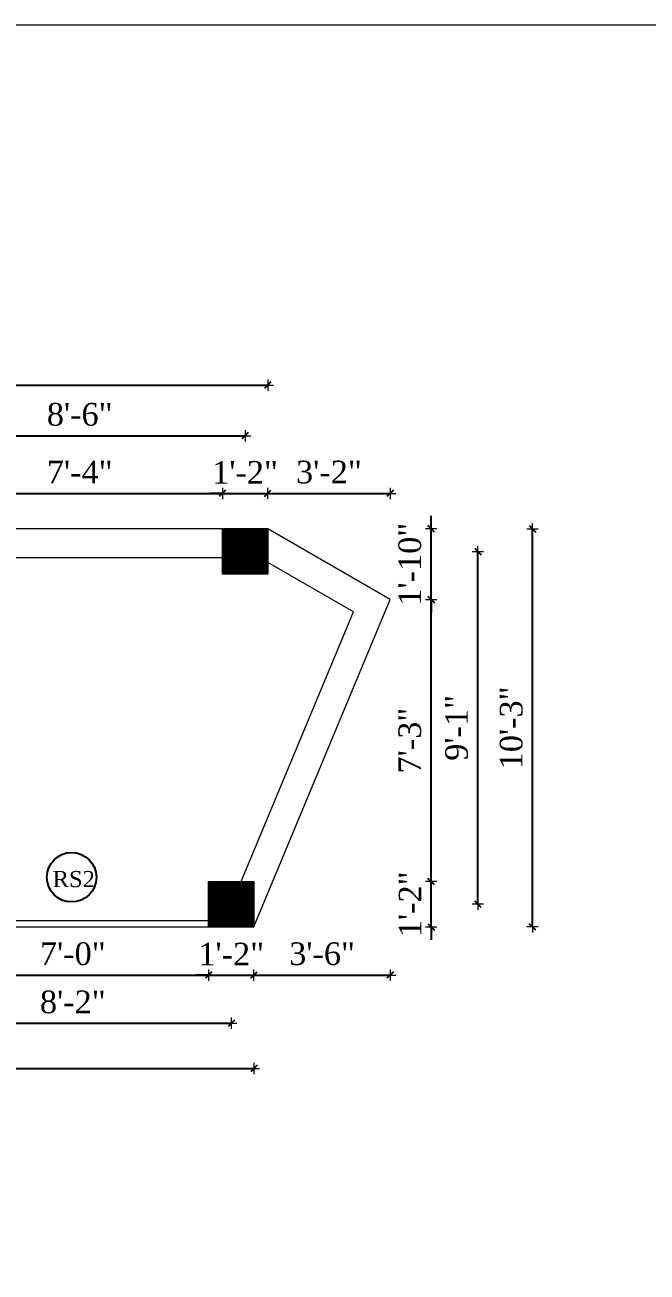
# Model space of a CAD drawing. Header units: inches. Extents: x 20273 to 45441, y -4696 to -1121.
# Drawn here: x 44683.2 to 44875.3, y -2831.4 to -2446.2 of the extents above; entities that cross this region are included whole.
import ezdxf

# ---------------------------------------------------------------- set-up
doc = ezdxf.new("R2010")
doc.units = ezdxf.units.IN
doc.header["$LTSCALE"] = 5
doc.header["$MEASUREMENT"] = 0
for name, color, linetype, lineweight in [('A-WALL', 7, 'Continuous', 9), ('Dimension', 7, 'Continuous', 18), ('ele1', 21, 'Continuous', 20)]:
    doc.layers.add(name, color=color, linetype=linetype, lineweight=lineweight)
doc.layers.add('dim line', color=7, linetype='Continuous', lineweight=15, true_color=0xfab2b2)
doc.layers.add('TEXT', color=6, linetype='Continuous')
doc.styles.add('ordinary', font='times.ttf')
doc.dimstyles.new('Copy of 96', dxfattribs={"dimtxt": 7, "dimasz": 4, "dimexe": 0.5, "dimexo": 0.5, "dimgap": 3, "dimtad": 1, "dimdec": 1, "dimzin": 11, "dimdsep": 46, "dimlunit": 4, "dimtxsty": 'ordinary', "dimblk": 'OBLIQUE', "dimcen": 0.09, "dimse1": 1, "dimse2": 1, "dimclrt": 6, "dimazin": 0, "dimtfac": 1, "dimtdec": 1, "dimtix": 1, "dimtmove": 2, "dimatfit": 3, "dimldrblk": 'leader', "dimfxl": 0.5, "dimfxlon": 1, "dimtolj": 1, "dimtzin": 0, "dimarcsym": 0})
pattern_1 = [(45, (18280.62599, 1062.78291), (-0.08838834765, 0.08838834765), [])]

# ---------------------------------------------------------------- blocks, each defined once
blk = doc.blocks.new('oblique')
at = {"color": 0, "lineweight": -2}
blk.add_line((0.25, 0.25), (-0.25, -0.25), dxfattribs=at)
at = {"layer": 'dim line', "lineweight": 9}
for p, q in [((-0.4375, 0), (0.4375, 0)), ((0, 0.4375), (0, -0.4375))]:
    blk.add_line(p, q, dxfattribs=at)
blk = doc.blocks.new('*D630')
at = {"layer": 'A-WALL', "color": 0, "lineweight": -2, "ltscale": 5, "transparency": 16777216}
blk.add_line((44656.01, -2739.69), (44739.88, -2739.69), dxfattribs=at)
at = {"layer": 'Defpoints', "color": 0, "ltscale": 5, "transparency": 16777216}
for p in [(44656.01, -2724.82), (44739.88, -2724.82), (44739.88, -2739.69)]:
    blk.add_point(p, dxfattribs=at)
at = {"layer": 'A-WALL', "color": 0, "lineweight": -2, "ltscale": 5, "transparency": 16777216, "xscale": 4, "yscale": 4, "zscale": 4, "rotation": 180}
blk.add_blockref('oblique', (44656.01, -2739.69), dxfattribs=at)
at = {"layer": 'A-WALL', "color": 0, "lineweight": -2, "ltscale": 5, "transparency": 16777216, "xscale": 4, "yscale": 4, "zscale": 4}
blk.add_blockref('oblique', (44739.88, -2739.69), dxfattribs=at)
at = {"layer": 'A-WALL', "color": 6, "ltscale": 5, "transparency": 16777216, "insert": (44697.95, -2733.12), "char_height": 7, "attachment_point": 5, "style": 'ordinary'}
blk.add_mtext('\\A1;7\'-0"', dxfattribs=at)
blk = doc.blocks.new('_OBLIQUE')
at = {"color": 0, "linetype": 'ByBlock'}
blk.add_line((-0.5, -0.5), (0.5, 0.5), dxfattribs=at)
blk = doc.blocks.new('leader')
at = {"layer": 'Dimension'}
for p, q in [((0, -4.328), (0, 4.328)), ((-4.424, 0), (4.424, 0))]:
    blk.add_line(p, q, dxfattribs=at)
blk = doc.blocks.new('*D631')
at = {"layer": 'A-WALL', "color": 0, "lineweight": -2, "ltscale": 5, "transparency": 16777216}
for p, q in [((44739.88, -2739.69), (44735.88, -2739.69)), ((44739.88, -2739.69), (44753.88, -2739.69)), ((44753.88, -2739.69), (44757.88, -2739.69))]:
    blk.add_line(p, q, dxfattribs=at)
at = {"layer": 'Defpoints', "color": 0, "ltscale": 5, "transparency": 16777216}
for p in [(44739.88, -2724.82), (44753.88, -2724.82), (44753.88, -2739.69)]:
    blk.add_point(p, dxfattribs=at)
at = {"layer": 'A-WALL', "color": 0, "lineweight": -2, "ltscale": 5, "transparency": 16777216, "xscale": 4, "yscale": 4, "zscale": 4}
blk.add_blockref('oblique', (44739.88, -2739.69), dxfattribs=at)
at = {"layer": 'A-WALL', "color": 0, "lineweight": -2, "ltscale": 5, "transparency": 16777216, "xscale": 4, "yscale": 4, "zscale": 4, "rotation": 180}
blk.add_blockref('oblique', (44753.88, -2739.69), dxfattribs=at)
at = {"layer": 'A-WALL', "color": 6, "ltscale": 5, "transparency": 16777216, "insert": (44746.88, -2733.19), "char_height": 7, "attachment_point": 5, "style": 'ordinary'}
blk.add_mtext('\\A1;1\'-2"', dxfattribs=at)
blk = doc.blocks.new('*D634')
at = {"layer": 'A-WALL', "color": 0, "lineweight": -2, "ltscale": 5, "transparency": 16777216}
blk.add_line((44649.01, -2754.59), (44746.88, -2754.59), dxfattribs=at)
at = {"layer": 'Defpoints', "color": 0, "ltscale": 5, "transparency": 16777216}
for p in [(44649.01, -2717.82), (44746.88, -2717.82), (44746.88, -2754.59)]:
    blk.add_point(p, dxfattribs=at)
at = {"layer": 'A-WALL', "color": 0, "lineweight": -2, "ltscale": 5, "transparency": 16777216, "xscale": 4, "yscale": 4, "zscale": 4, "rotation": 180}
blk.add_blockref('oblique', (44649.01, -2754.59), dxfattribs=at)
at = {"layer": 'A-WALL', "color": 0, "lineweight": -2, "ltscale": 5, "transparency": 16777216, "xscale": 4, "yscale": 4, "zscale": 4}
blk.add_blockref('oblique', (44746.88, -2754.59), dxfattribs=at)
at = {"layer": 'A-WALL', "color": 6, "ltscale": 5, "transparency": 16777216, "insert": (44697.95, -2748.03), "char_height": 7, "attachment_point": 5, "style": 'ordinary'}
blk.add_mtext('\\A1;8\'-2"', dxfattribs=at)
blk = doc.blocks.new('*D595')
at = {"layer": 'A-WALL', "color": 0, "lineweight": -2, "ltscale": 5, "transparency": 16777216}
blk.add_line((44401.01, -2768.53), (44753.88, -2768.53), dxfattribs=at)
at = {"layer": 'Defpoints', "color": 0, "ltscale": 5, "transparency": 16777216}
for p in [(44401.01, -2724.82), (44753.88, -2724.82), (44753.88, -2768.53)]:
    blk.add_point(p, dxfattribs=at)
at = {"layer": 'A-WALL', "color": 0, "lineweight": -2, "ltscale": 5, "transparency": 16777216, "xscale": 4, "yscale": 4, "zscale": 4, "rotation": 180}
blk.add_blockref('oblique', (44401.01, -2768.53), dxfattribs=at)
at = {"layer": 'A-WALL', "color": 0, "lineweight": -2, "ltscale": 5, "transparency": 16777216, "xscale": 4, "yscale": 4, "zscale": 4}
blk.add_blockref('oblique', (44753.88, -2768.53), dxfattribs=at)
at = {"layer": 'A-WALL', "color": 6, "ltscale": 5, "transparency": 16777216, "insert": (44577.45, -2761.96), "char_height": 7, "attachment_point": 5, "style": 'ordinary'}
blk.add_mtext('\\A1;29\'-5"', dxfattribs=at)
blk = doc.blocks.new('*D643')
at = {"layer": 'A-WALL', "color": 0, "lineweight": -2, "ltscale": 5, "transparency": 16777216}
blk.add_line((44656.01, -2590.89), (44744.14, -2590.89), dxfattribs=at)
at = {"layer": 'Defpoints', "color": 0, "ltscale": 5, "transparency": 16777216}
for p in [(44744.14, -2590.89), (44656.01, -2601.83), (44744.14, -2601.83)]:
    blk.add_point(p, dxfattribs=at)
at = {"layer": 'A-WALL', "color": 0, "lineweight": -2, "ltscale": 5, "transparency": 16777216, "xscale": 4, "yscale": 4, "zscale": 4, "rotation": 180}
blk.add_blockref('oblique', (44656.01, -2590.89), dxfattribs=at)
at = {"layer": 'A-WALL', "color": 0, "lineweight": -2, "ltscale": 5, "transparency": 16777216, "xscale": 4, "yscale": 4, "zscale": 4}
blk.add_blockref('oblique', (44744.14, -2590.89), dxfattribs=at)
at = {"layer": 'A-WALL', "color": 6, "ltscale": 5, "transparency": 16777216, "insert": (44700.08, -2584.32), "char_height": 7, "attachment_point": 5, "style": 'ordinary'}
blk.add_mtext('\\A1;7\'-4"', dxfattribs=at)
blk = doc.blocks.new('*D644')
at = {"layer": 'A-WALL', "color": 0, "lineweight": -2, "ltscale": 5, "transparency": 16777216}
for p, q in [((44744.14, -2590.89), (44740.14, -2590.89)), ((44744.14, -2590.89), (44758.14, -2590.89)), ((44758.14, -2590.89), (44762.14, -2590.89))]:
    blk.add_line(p, q, dxfattribs=at)
at = {"layer": 'Defpoints', "color": 0, "ltscale": 5, "transparency": 16777216}
for p in [(44758.14, -2590.89), (44744.14, -2601.83), (44758.14, -2601.83)]:
    blk.add_point(p, dxfattribs=at)
at = {"layer": 'A-WALL', "color": 0, "lineweight": -2, "ltscale": 5, "transparency": 16777216, "xscale": 4, "yscale": 4, "zscale": 4}
blk.add_blockref('oblique', (44744.14, -2590.89), dxfattribs=at)
at = {"layer": 'A-WALL', "color": 0, "lineweight": -2, "ltscale": 5, "transparency": 16777216, "xscale": 4, "yscale": 4, "zscale": 4, "rotation": 180}
blk.add_blockref('oblique', (44758.14, -2590.89), dxfattribs=at)
at = {"layer": 'A-WALL', "color": 6, "ltscale": 5, "transparency": 16777216, "insert": (44751.14, -2584.39), "char_height": 7, "attachment_point": 5, "style": 'ordinary'}
blk.add_mtext('\\A1;1\'-2"', dxfattribs=at)
blk = doc.blocks.new('*D645')
at = {"layer": 'A-WALL', "color": 0, "lineweight": -2, "ltscale": 5, "transparency": 16777216}
blk.add_line((44758.14, -2590.89), (44795.95, -2590.89), dxfattribs=at)
at = {"layer": 'Defpoints', "color": 0, "ltscale": 5, "transparency": 16777216}
for p in [(44795.95, -2590.89), (44758.14, -2601.83), (44795.95, -2623.68)]:
    blk.add_point(p, dxfattribs=at)
at = {"layer": 'A-WALL', "color": 0, "lineweight": -2, "ltscale": 5, "transparency": 16777216, "xscale": 4, "yscale": 4, "zscale": 4, "rotation": 180}
blk.add_blockref('oblique', (44758.14, -2590.89), dxfattribs=at)
at = {"layer": 'A-WALL', "color": 0, "lineweight": -2, "ltscale": 5, "transparency": 16777216, "xscale": 4, "yscale": 4, "zscale": 4}
blk.add_blockref('oblique', (44795.95, -2590.89), dxfattribs=at)
at = {"layer": 'A-WALL', "color": 6, "ltscale": 5, "transparency": 16777216, "insert": (44777.04, -2584.33), "char_height": 7, "attachment_point": 5, "style": 'ordinary'}
blk.add_mtext('\\A1;3\'-2"', dxfattribs=at)
blk = doc.blocks.new('*D646')
at = {"layer": 'A-WALL', "color": 0, "lineweight": -2, "ltscale": 5, "transparency": 16777216}
blk.add_line((44753.88, -2739.69), (44795.95, -2739.69), dxfattribs=at)
at = {"layer": 'Defpoints', "color": 0, "ltscale": 5, "transparency": 16777216}
for p in [(44795.95, -2623.68), (44753.88, -2724.82), (44795.95, -2739.69)]:
    blk.add_point(p, dxfattribs=at)
at = {"layer": 'A-WALL', "color": 0, "lineweight": -2, "ltscale": 5, "transparency": 16777216, "xscale": 4, "yscale": 4, "zscale": 4, "rotation": 180}
blk.add_blockref('oblique', (44753.88, -2739.69), dxfattribs=at)
at = {"layer": 'A-WALL', "color": 0, "lineweight": -2, "ltscale": 5, "transparency": 16777216, "xscale": 4, "yscale": 4, "zscale": 4}
blk.add_blockref('oblique', (44795.95, -2739.69), dxfattribs=at)
at = {"layer": 'A-WALL', "color": 6, "ltscale": 5, "transparency": 16777216, "insert": (44774.92, -2733.13), "char_height": 7, "attachment_point": 5, "style": 'ordinary'}
blk.add_mtext('\\A1;3\'-6"', dxfattribs=at)
blk = doc.blocks.new('*D649')
at = {"layer": 'A-WALL', "color": 0, "lineweight": -2, "ltscale": 5, "transparency": 16777216}
blk.add_line((44649.01, -2573.07), (44751.14, -2573.07), dxfattribs=at)
at = {"layer": 'Defpoints', "color": 0, "ltscale": 5, "transparency": 16777216}
for p in [(44751.14, -2573.07), (44649.01, -2608.83), (44751.14, -2608.83)]:
    blk.add_point(p, dxfattribs=at)
at = {"layer": 'A-WALL', "color": 0, "lineweight": -2, "ltscale": 5, "transparency": 16777216, "xscale": 4, "yscale": 4, "zscale": 4, "rotation": 180}
blk.add_blockref('oblique', (44649.01, -2573.07), dxfattribs=at)
at = {"layer": 'A-WALL', "color": 0, "lineweight": -2, "ltscale": 5, "transparency": 16777216, "xscale": 4, "yscale": 4, "zscale": 4}
blk.add_blockref('oblique', (44751.14, -2573.07), dxfattribs=at)
at = {"layer": 'A-WALL', "color": 6, "ltscale": 5, "transparency": 16777216, "insert": (44700.08, -2566.51), "char_height": 7, "attachment_point": 5, "style": 'ordinary'}
blk.add_mtext('\\A1;8\'-6"', dxfattribs=at)
blk = doc.blocks.new('*D598')
at = {"layer": 'A-WALL', "color": 0, "lineweight": -2, "ltscale": 5, "transparency": 16777216}
blk.add_line((44399.97, -2557.47), (44758.14, -2557.47), dxfattribs=at)
at = {"layer": 'Defpoints', "color": 0, "ltscale": 5, "transparency": 16777216}
for p in [(44758.14, -2557.47), (44399.97, -2601.83), (44758.14, -2601.83)]:
    blk.add_point(p, dxfattribs=at)
at = {"layer": 'A-WALL', "color": 0, "lineweight": -2, "ltscale": 5, "transparency": 16777216, "xscale": 4, "yscale": 4, "zscale": 4, "rotation": 180}
blk.add_blockref('oblique', (44399.97, -2557.47), dxfattribs=at)
at = {"layer": 'A-WALL', "color": 0, "lineweight": -2, "ltscale": 5, "transparency": 16777216, "xscale": 4, "yscale": 4, "zscale": 4}
blk.add_blockref('oblique', (44758.14, -2557.47), dxfattribs=at)
at = {"layer": 'A-WALL', "color": 6, "ltscale": 5, "transparency": 16777216, "insert": (44579.05, -2550.9), "char_height": 7, "attachment_point": 5, "style": 'ordinary'}
blk.add_mtext('\\A1;29\'-10"', dxfattribs=at)
blk = doc.blocks.new('*D650')
at = {"layer": 'A-WALL', "color": 0, "lineweight": -2, "ltscale": 5, "transparency": 16777216}
for p, q in [((44808.59, -2710.82), (44808.59, -2706.82)), ((44808.59, -2724.82), (44808.59, -2710.82)), ((44808.59, -2724.82), (44808.59, -2728.82))]:
    blk.add_line(p, q, dxfattribs=at)
at = {"layer": 'Defpoints', "color": 0, "ltscale": 5, "transparency": 16777216}
for p in [(44753.88, -2710.82), (44808.59, -2710.82), (44753.88, -2724.82)]:
    blk.add_point(p, dxfattribs=at)
at = {"layer": 'A-WALL', "color": 0, "lineweight": -2, "ltscale": 5, "transparency": 16777216, "xscale": 4, "yscale": 4, "zscale": 4}
for p, rotation in [((44808.59, -2710.82), 270), ((44808.59, -2724.82), 90)]:
    blk.add_blockref('oblique', p, dxfattribs=dict(at, rotation=rotation))
at = {"layer": 'A-WALL', "color": 6, "ltscale": 5, "transparency": 16777216, "insert": (44802.09, -2717.82), "char_height": 7, "attachment_point": 5, "rotation": 90, "style": 'ordinary'}
blk.add_mtext('\\A1;1\'-2"', dxfattribs=at)
blk = doc.blocks.new('*D651')
at = {"layer": 'A-WALL', "color": 0, "lineweight": -2, "ltscale": 5, "transparency": 16777216}
blk.add_line((44808.59, -2710.82), (44808.59, -2623.68), dxfattribs=at)
at = {"layer": 'Defpoints', "color": 0, "ltscale": 5, "transparency": 16777216}
for p in [(44795.95, -2623.68), (44808.59, -2623.68), (44753.88, -2710.82)]:
    blk.add_point(p, dxfattribs=at)
at = {"layer": 'A-WALL', "color": 0, "lineweight": -2, "ltscale": 5, "transparency": 16777216, "xscale": 4, "yscale": 4, "zscale": 4}
for p, rotation in [((44808.59, -2623.68), 90), ((44808.59, -2710.82), 270)]:
    blk.add_blockref('oblique', p, dxfattribs=dict(at, rotation=rotation))
at = {"layer": 'A-WALL', "color": 6, "ltscale": 5, "transparency": 16777216, "insert": (44802.02, -2667.25), "char_height": 7, "attachment_point": 5, "rotation": 90, "style": 'ordinary'}
blk.add_mtext('\\A1;7\'-3"', dxfattribs=at)
blk = doc.blocks.new('*D652')
at = {"layer": 'A-WALL', "color": 0, "lineweight": -2, "ltscale": 5, "transparency": 16777216}
for p, q in [((44808.59, -2601.83), (44808.59, -2597.83)), ((44808.59, -2623.68), (44808.59, -2601.83)), ((44808.59, -2623.68), (44808.59, -2627.68))]:
    blk.add_line(p, q, dxfattribs=at)
at = {"layer": 'Defpoints', "color": 0, "ltscale": 5, "transparency": 16777216}
for p in [(44758.14, -2601.83), (44808.59, -2601.83), (44795.95, -2623.68)]:
    blk.add_point(p, dxfattribs=at)
at = {"layer": 'A-WALL', "color": 0, "lineweight": -2, "ltscale": 5, "transparency": 16777216, "xscale": 4, "yscale": 4, "zscale": 4}
for p, rotation in [((44808.59, -2601.83), 270), ((44808.59, -2623.68), 90)]:
    blk.add_blockref('oblique', p, dxfattribs=dict(at, rotation=rotation))
at = {"layer": 'A-WALL', "color": 6, "ltscale": 5, "transparency": 16777216, "insert": (44802.03, -2612.76), "char_height": 7, "attachment_point": 5, "rotation": 90, "style": 'ordinary'}
blk.add_mtext('\\A1;1\'-10"', dxfattribs=at)
blk = doc.blocks.new('*D599')
at = {"layer": 'A-WALL', "color": 0, "lineweight": -2, "ltscale": 5, "transparency": 16777216}
blk.add_line((44823.05, -2717.82), (44823.05, -2608.83), dxfattribs=at)
at = {"layer": 'Defpoints', "color": 0, "ltscale": 5, "transparency": 16777216}
for p in [(44751.14, -2608.83), (44823.05, -2608.83), (44746.88, -2717.82)]:
    blk.add_point(p, dxfattribs=at)
at = {"layer": 'A-WALL', "color": 0, "lineweight": -2, "ltscale": 5, "transparency": 16777216, "xscale": 4, "yscale": 4, "zscale": 4}
for p, rotation in [((44823.05, -2608.83), 90), ((44823.05, -2717.82), 270)]:
    blk.add_blockref('oblique', p, dxfattribs=dict(at, rotation=rotation))
at = {"layer": 'A-WALL', "color": 6, "ltscale": 5, "transparency": 16777216, "insert": (44816.48, -2663.32), "char_height": 7, "attachment_point": 5, "rotation": 90, "style": 'ordinary'}
blk.add_mtext('\\A1;9\'-1"', dxfattribs=at)
blk = doc.blocks.new('*D600')
at = {"layer": 'A-WALL', "color": 0, "lineweight": -2, "ltscale": 5, "transparency": 16777216}
blk.add_line((44839.91, -2724.82), (44839.91, -2601.83), dxfattribs=at)
at = {"layer": 'Defpoints', "color": 0, "ltscale": 5, "transparency": 16777216}
for p in [(44758.14, -2601.83), (44839.91, -2601.83), (44753.88, -2724.82)]:
    blk.add_point(p, dxfattribs=at)
at = {"layer": 'A-WALL', "color": 0, "lineweight": -2, "ltscale": 5, "transparency": 16777216, "xscale": 4, "yscale": 4, "zscale": 4}
for p, rotation in [((44839.91, -2601.83), 90), ((44839.91, -2724.82), 270)]:
    blk.add_blockref('oblique', p, dxfattribs=dict(at, rotation=rotation))
at = {"layer": 'A-WALL', "color": 6, "ltscale": 5, "transparency": 16777216, "insert": (44833.35, -2663.32), "char_height": 7, "attachment_point": 5, "rotation": 90, "style": 'ordinary'}
blk.add_mtext('\\A1;10\'-3"', dxfattribs=at)

msp = doc.modelspace()

# ---------------------------------------------------------------- hatches: boundary and pattern name
at = {"layer": 'A-WALL', "ltscale": 5}
h = msp.add_hatch(dxfattribs=at)
h.set_pattern_fill('ANSI31', color=256)
h.set_pattern_definition(pattern_1)
h.paths.add_polyline_path([(44758.14, -2601.83), (44744.14, -2601.83), (44744.14, -2615.83), (44758.14, -2615.83)])
h = msp.add_hatch(dxfattribs=at)
h.set_pattern_fill('ANSI31', color=256)
h.set_pattern_definition(pattern_1)
h.paths.add_polyline_path([(44753.88, -2710.82), (44739.88, -2710.82), (44739.88, -2724.82), (44753.88, -2724.82)])

# ---------------------------------------------------------------- linework, layer by layer
for p, q in [((44744.14, -2610.83), (44656.01, -2610.83)), ((44784.61, -2627.52), (44758.14, -2612.22)), ((44749.96, -2710.82), (44784.61, -2627.52)), ((44656.01, -2722.82), (44739.88, -2722.82))]:
    msp.add_line(p, q, dxfattribs=at)
msp.add_lwpolyline([(44400.42, -2654.83), (44401.01, -2724.82), (44753.88, -2724.82), (44795.95, -2623.68), (44758.14, -2601.83), (44399.97, -2601.83), (44400.09, -2615.83)], dxfattribs=at)
for points in [[(44744.14, -2601.83), (44758.14, -2601.83), (44758.14, -2615.83), (44744.14, -2615.83)], [(44739.88, -2710.82), (44753.88, -2710.82), (44753.88, -2724.82), (44739.88, -2724.82)]]:
    msp.add_lwpolyline(points, close=True, dxfattribs=at)
at = {"layer": 'ele1'}
msp.add_lwpolyline([(42351.65, -2446.17), (45436.61, -2446.17), (45436.61, -4601.5), (42351.65, -4601.5)], close=True, dxfattribs=at)
msp.add_lwpolyline([(42351.65, -2446.17), (45436.61, -2446.17), (45436.61, -4601.5), (42351.65, -4601.5)], close=True, dxfattribs=at)
at = {"layer": 'TEXT'}
msp.add_circle((44697.58, -2709.46), 7.64, dxfattribs=at)

# ---------------------------------------------------------------- texts
at = {"layer": 'TEXT', "style": 'ordinary'}
msp.add_text('RS2', height=5, rotation=0.0004, dxfattribs=at).set_placement((44691.74, -2712.53))

# ---------------------------------------------------------------- dimensions: what is measured, and where the dimension line sits
at = {"layer": 'A-WALL', "ltscale": 5}
for base, p1, p2, picture, middle in [((44758.14, -2557.47), (44399.97, -2601.83), (44758.14, -2601.83), '*D598', (44579.05, -2550.9)), ((44751.14, -2573.07), (44649.01, -2608.83), (44751.14, -2608.83), '*D649', (44700.08, -2566.51)), ((44744.14, -2590.89), (44656.01, -2601.83), (44744.14, -2601.83), '*D643', (44700.08, -2584.32)), ((44758.14, -2590.89), (44744.14, -2601.83), (44758.14, -2601.83), '*D644', (44751.14, -2584.39)), ((44795.95, -2590.89), (44758.14, -2601.83), (44795.95, -2623.68), '*D645', (44777.04, -2584.33)), ((44795.95, -2739.69), (44753.88, -2724.82), (44795.95, -2623.68), '*D646', (44774.92, -2733.13)), ((44746.88, -2754.59), (44649.01, -2717.82), (44746.88, -2717.82), '*D634', (44697.95, -2748.03)), ((44753.88, -2768.53), (44401.01, -2724.82), (44753.88, -2724.82), '*D595', (44577.45, -2761.96)), ((44739.88, -2739.69), (44656.01, -2724.82), (44739.88, -2724.82), '*D630', (44697.95, -2733.12)), ((44753.88, -2739.69), (44739.88, -2724.82), (44753.88, -2724.82), '*D631', (44746.88, -2733.19))]:
    dim = msp.add_linear_dim(base=base, p1=p1, p2=p2, dimstyle='Copy of 96', override={"dimdec": 0, "dimblk": 'oblique', "dimtdec": 0, "dimarcsym": 1}, dxfattribs=at)
    dim.commit()
    dim.dimension.update_dxf_attribs({"geometry": picture, "text_midpoint": middle})
for base, p1, p2, picture, middle in [((44839.91, -2601.83), (44753.88, -2724.82), (44758.14, -2601.83), '*D600', (44833.35, -2663.32)), ((44808.59, -2601.83), (44795.95, -2623.68), (44758.14, -2601.83), '*D652', (44802.03, -2612.76)), ((44823.05, -2608.83), (44746.88, -2717.82), (44751.14, -2608.83), '*D599', (44816.48, -2663.32)), ((44808.59, -2623.68), (44753.88, -2710.82), (44795.95, -2623.68), '*D651', (44802.02, -2667.25)), ((44808.59, -2710.82), (44753.88, -2724.82), (44753.88, -2710.82), '*D650', (44802.09, -2717.82))]:
    dim = msp.add_linear_dim(base=base, p1=p1, p2=p2, angle=90, dimstyle='Copy of 96', override={"dimdec": 0, "dimblk": 'oblique', "dimtdec": 0, "dimarcsym": 1}, dxfattribs=at)
    dim.commit()
    dim.dimension.update_dxf_attribs({"geometry": picture, "text_midpoint": middle})

doc.saveas('drawing.dxf')
